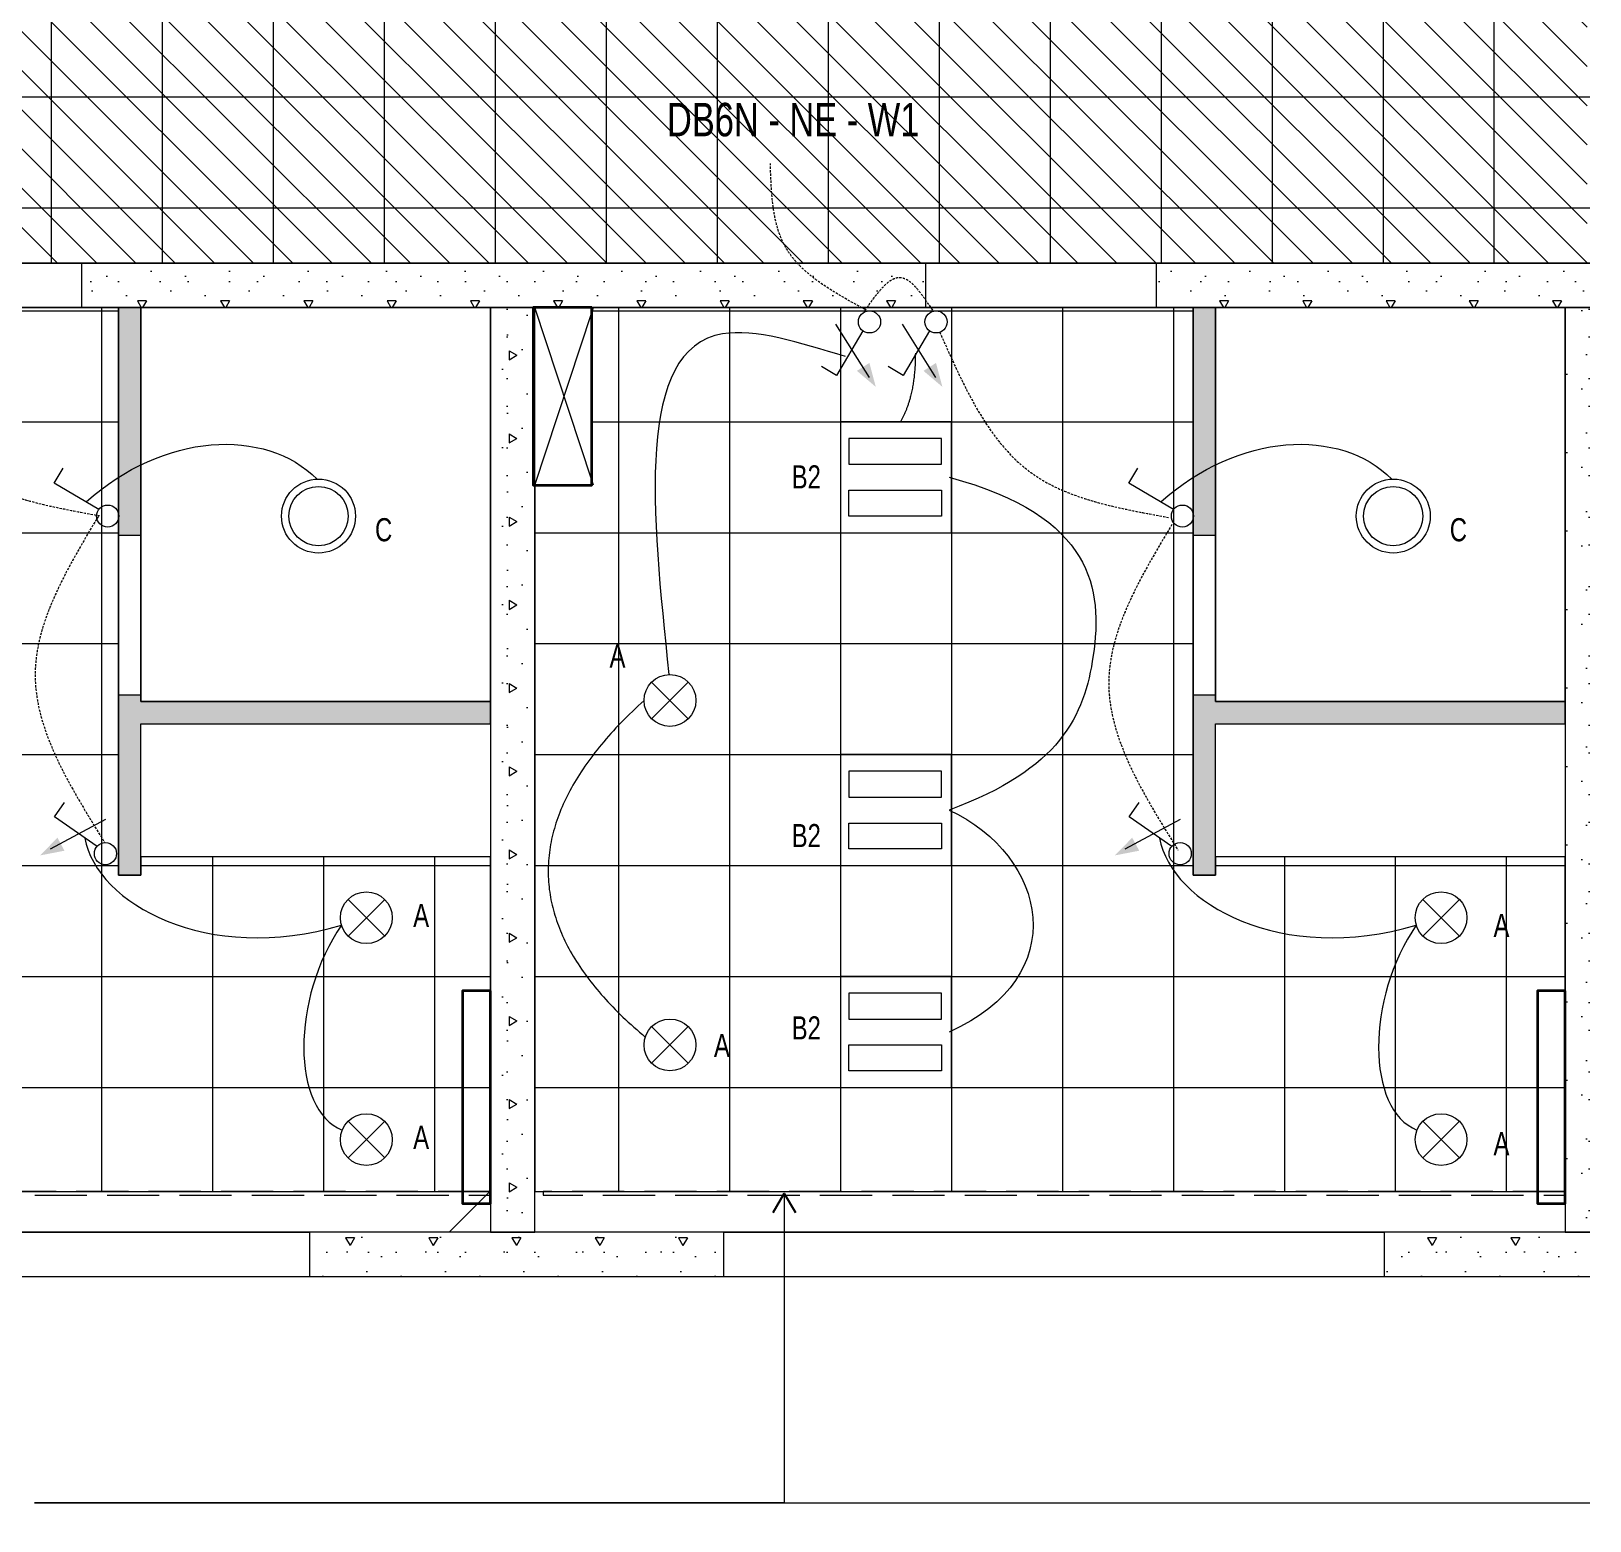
# Model space of a CAD drawing. Header units: millimetres. Extents: x -13681 to 12078, y -5706 to 16092.
# Drawn here: x 3652 to 12078, y -5428 to 2628 of the extents above; entities that cross this region are included whole.
import ezdxf

# ---------------------------------------------------------------- set-up
doc = ezdxf.new("R2010")
doc.units = ezdxf.units.MM
doc.linetypes.add('DASHED', pattern=[19.05, 12.7, -6.35])
doc.linetypes.add('IMPORT-Hidden Line _2_', pattern=[391.222223, 282.222223, -109])
for name, color, linetype, lineweight in [('0_Pen_No__195', 252, 'Continuous', 13), ('A-Des_ Ceiling', 7, 'Continuous', 13), ('A-Des_ Ceiling_Pen_No__89', 123, 'Continuous', 13), ('A-Des_ Ceiling_Pen_No__90', 132, 'Continuous', 13), ('A-Des_ Columns_Pen_No__183', 20, 'Continuous', 18), ('A-Des_ Columns_Pen_No__24', 104, 'Continuous', 35), ('A-Des_ Columns_Pen_No__28', 14, 'Continuous', 35), ('A-Des_ Walls', 7, 'Continuous', 13), ('A-Des_ Walls_Pen_No__216', 61, 'Continuous', 18), ('A-Des_ Walls_Pen_No__27', 7, 'Continuous', 13), ('A-Des_ Walls_Pen_No__87', 251, 'Continuous', 13), ('A-DETL-____-OTLN', 10, 'Continuous', 13), ('A-DETL-GENF-OTLN', 92, 'Continuous', 25), ('A-Doc_ Reflected Ceiling Plan_Pen_No__45', 161, 'Continuous', 25), ('A-Doc_ Reflected Ceiling Plan_Pen_No__46', 5, 'Continuous', 25), ('A-Doc_ Reflected Ceiling Plan_Pen_No__65', 151, 'Continuous', 13), ('A-Doc_ Reflected Ceiling Plan_Pen_No__85', 151, 'Continuous', 13), ('G-____-____-TEXT', 231, 'Continuous', 13), ('L40 Reflected Ceiling Plans_GF Existing Ground Presentation Plan_2_dwg', 8, 'Continuous', 13)]:
    doc.layers.add(name, color=color, linetype=linetype, lineweight=lineweight)
doc.styles.add('Arial', font='arial.ttf', dxfattribs={"height": 200})
doc.styles.add('Arial Narrow', font='ARIALN.TTF', dxfattribs={"width": 0.9, "height": 125})
pattern_1 = [(180, (0, 0), (1e-13, 779.423), [48.75, -401.25]), (180, (-225, -389.7), (1e-13, 779.423), [48.75, -401.25]), (240, (0, 0), (-675, 389.71), [48.75, -401.25]), (240, (-450, 0), (-675, 389.71), [48.75, -401.25]), (300, (-48.75, 0), (675, 389.71), [48.75, -401.25]), (300, (-498.75, 0), (675, 389.71), [48.75, -401.25]), (180, (0, -75), (2e-14, 150), [0, -150, 0, -225]), (225, (-75, -75), (-106.066, 106.066), [0, -112.5, 0, -187.5])]
pattern_2 = [(270, (0, 0), (779.423, 5e-14), [48.75, -401.25]), (270, (389.7, -225), (779.423, 5e-14), [48.75, -401.25]), (330, (0, 0), (389.71, 675), [48.75, -401.25]), (330, (0, -450), (389.71, 675), [48.75, -401.25]), (30, (0, -48.75), (-389.71, 675), [48.75, -401.25]), (30, (0, -498.75), (-389.71, 675), [48.75, -401.25]), (270, (75, 0), (150, 9e-15), [0, -150, 0, -225]), (315, (75, -75), (106.066, 106.066), [0, -112.5, 0, -187.5])]

# ---------------------------------------------------------------- blocks, each defined once
blk = doc.blocks.new('L40 Reflected Ceiling Plans_GF Existing Ground Presentation Plan_2_dwg_Slab_5_4-12208775-Existing Enlarged Layout 1 RCP')
at = {"layer": 'A-Des_ Ceiling'}
h = blk.add_hatch(dxfattribs=at)
h.set_pattern_fill('FP_4', color=253, style=0, pattern_type=2)
h.set_pattern_definition([(0, (4033.8, -1884.13), (0, 600), []), (90, (4033.8, -1884.13), (-600, 4e-14), [])])
h.paths.add_polyline_path([(6134.7, -3646.7), (6134.7, -1836.7), (4244.7, -1836.7), (4244.7, -1936.7), (4124.7, -1936.7), (4124.7, 1133.3), (909.7, 1133.3), (909.7, 173.3), (609.7, 173.3), (609.7, -3646.7), (5639.1, -3646.7)])
h.paths.add_polyline_path([(3701, -1829.1), (3794.5, -1733.3), (3832.5, -1803.7), (3813.5, -1807.4)])
h.paths.add_polyline_path([(2766.4, 704.7), (2664.2, 791.3), (2731.8, 834.1), (2760.7, 726)])
h.paths.add_polyline_path([(2408.4, 704.7), (2306.3, 791.3), (2373.9, 834.1), (2379.6, 812.7)])
at = {"layer": 'A-Des_ Ceiling_Pen_No__89', "color": 253}
for p, q in [((2679.7, 1133.3), (909.7, 1133.3)), ((3924.7, 1133.3), (2679.7, 1133.3)), ((609.7, 173.3), (609.7, -3646.7)), ((4124.7, -961.7), (4124.7, -96.7)), ((4124.7, -1936.7), (4124.7, -961.7)), ((4244.7, -1836.7), (4244.7, -1936.7)), ((6134.7, -1836.7), (4244.7, -1836.7)), ((6134.7, -3646.7), (6134.7, -1836.7)), ((4244.7, -1936.7), (4124.7, -1936.7)), ((609.7, -3646.7), (6134.7, -3646.7))]:
    blk.add_line(p, q, dxfattribs=at)
at = {"layer": 'A-Des_ Ceiling_Pen_No__89', "color": 253, "flags": 128}
for points in [[(909.7, 1133.3), (909.7, 173.3), (609.7, 173.3)], [(4124.7, -96.7), (4124.7, 1133.3), (3924.7, 1133.3)]]:
    blk.add_lwpolyline(points, dxfattribs=at)
blk = doc.blocks.new('L40 Reflected Ceiling Plans_GF Existing Ground Presentation Plan_2_dwg_Slab_6_4-12208776-Existing Enlarged Layout 1 RCP')
at = {"layer": 'A-Des_ Ceiling'}
h = blk.add_hatch(dxfattribs=at)
h.set_pattern_fill('FP_5', color=253, style=0, pattern_type=2)
h.set_pattern_definition([(0, (9828.4, -1884.13), (0, 600), []), (90, (9828.4, -1884.13), (-600, 4e-14), [])])
h.paths.add_polyline_path([(9934.7, -3646.7), (11944.7, -3646.7), (11944.7, -1836.7), (10054.7, -1836.7), (10054.7, -1936.7), (9934.7, -1936.7), (9934.7, 1133.3), (6683.7, 1133.3), (6683.7, 173.3), (6374.7, 173.3), (6374.7, -3646.7)])
h.paths.add_polyline_path([(9511, -1829.1), (9604.5, -1733.3), (9642.5, -1803.7), (9623.5, -1807.4)])
h.paths.add_polyline_path([(8218.4, 704.7), (8116.3, 791.3), (8183.9, 834.1), (8189.6, 812.7)])
h.paths.add_polyline_path([(8578.4, 704.7), (8476.3, 791.3), (8543.9, 834.1), (8571.5, 730.8)])
at = {"layer": 'A-Des_ Ceiling_Pen_No__89', "color": 253}
for p, q in [((8489.7, 1133.3), (6683.7, 1133.3)), ((9734.7, 1133.3), (8489.7, 1133.3)), ((9934.7, 1133.3), (9734.7, 1133.3)), ((9934.7, -96.7), (9934.7, 1133.3)), ((6374.7, 173.3), (6374.7, -3646.7)), ((9934.7, -961.7), (9934.7, -96.7)), ((9934.7, -1936.7), (9934.7, -961.7)), ((10054.7, -1836.7), (10054.7, -1936.7)), ((11944.7, -1836.7), (10054.7, -1836.7)), ((11944.7, -3646.7), (11944.7, -1836.7)), ((10054.7, -1936.7), (9934.7, -1936.7)), ((6374.7, -3646.7), (11944.7, -3646.7))]:
    blk.add_line(p, q, dxfattribs=at)
at = {"layer": 'A-Des_ Ceiling_Pen_No__89', "color": 253, "flags": 128}
blk.add_lwpolyline([(6683.7, 1133.3), (6683.7, 173.3), (6374.7, 173.3)], dxfattribs=at)
blk = doc.blocks.new('L40 Reflected Ceiling Plans_GF Existing Ground Presentation Plan_2_dwg_Slab_24_4-12208793-Existing Enlarged Layout 1 RCP')
at = {"layer": 'A-Des_ Ceiling'}
h = blk.add_hatch(dxfattribs=at)
h.set_pattern_fill('FP_11', color=253, style=0, pattern_type=2)
h.set_pattern_definition([(0, (22361.76, 2873.3), (0, 600), []), (90, (22361.76, 2873.3), (-600, 4e-14), [])])
h.paths.add_polyline_path([(5639.1, 1373.3), (12078.4, 1373.3), (12078.4, 3773.3), (-10965.3, 3773.3), (-10965.3, 1373.3), (4274.7, 1373.3)])
at = {"layer": 'A-Des_ Ceiling_Pen_No__89', "color": 253}
for p, q in [((2679.7, 1373.3), (3924.7, 1373.3)), ((3924.7, 1373.3), (8489.7, 1373.3)), ((8489.7, 1373.3), (9734.7, 1373.3)), ((9734.7, 1373.3), (12064.6, 1373.3)), ((12064.6, 1373.3), (12078.4, 1373.3))]:
    blk.add_line(p, q, dxfattribs=at)
blk = doc.blocks.new('L40 Reflected Ceiling Plans_GF Existing Ground Presentation Plan_2_dwg_Slab_41_4-12208810-Existing Enlarged Layout 1 RCP')
at = {"layer": 'A-Des_ Ceiling_Pen_No__89', "color": 253}
for p, q in [((10054.7, 1133.3), (10054.7, -96.7)), ((10054.7, -96.7), (10054.7, -961.7)), ((10054.7, -961.7), (10054.7, -996.7))]:
    blk.add_line(p, q, dxfattribs=at)
at = {"layer": 'A-Des_ Ceiling_Pen_No__89', "color": 253, "flags": 128}
blk.add_lwpolyline([(10054.7, -996.7), (11944.7, -996.7), (11944.7, 1133.3), (10054.7, 1133.3)], dxfattribs=at)
blk = doc.blocks.new('L40 Reflected Ceiling Plans_GF Existing Ground Presentation Plan_2_dwg_Slab_42_4-12208811-Existing Enlarged Layout 1 RCP')
at = {"layer": 'A-Des_ Ceiling_Pen_No__89', "color": 253}
for p, q in [((6134.7, 1133.3), (4244.7, 1133.3)), ((4244.7, 1133.3), (4244.7, -96.7)), ((4244.7, -96.7), (4244.7, -961.7)), ((4244.7, -961.7), (4244.7, -996.7))]:
    blk.add_line(p, q, dxfattribs=at)
at = {"layer": 'A-Des_ Ceiling_Pen_No__89', "color": 253, "flags": 128}
blk.add_lwpolyline([(4244.7, -996.7), (6134.7, -996.7), (6134.7, 1133.3)], dxfattribs=at)
blk = doc.blocks.new('L40 Reflected Ceiling Plans_GF Existing Ground Presentation Plan_2_dwg_Wall_8_4-12208824-Existing Enlarged Layout 1 RCP')
at = {"layer": 'A-Des_ Walls'}
h = blk.add_hatch(dxfattribs=at)
h.set_pattern_fill('FP_18', color=253, style=0, pattern_type=2)
h.set_pattern_definition(pattern_1)
h.paths.add_polyline_path([(5639.1, 1133.3), (8489.7, 1133.3), (8489.7, 1373.3), (3924.7, 1373.3), (3924.7, 1133.3), (4244.7, 1133.3)])
h = blk.add_hatch(dxfattribs=at)
h.set_pattern_fill('FP_18', color=253, style=0, pattern_type=2)
h.set_pattern_definition(pattern_1)
h.paths.add_polyline_path([(10054.7, 1133.3), (12078.4, 1133.3), (12078.4, 1373.3), (9734.7, 1373.3), (9734.7, 1133.3), (9934.7, 1133.3)])
at = {"layer": 'A-Des_ Walls', "color": 253}
for p, q in [((8489.7, 1373.3), (3924.7, 1373.3)), ((12064.6, 1373.3), (9734.7, 1373.3)), ((12078.4, 1373.3), (12064.6, 1373.3)), ((4124.7, 1133.3), (4244.7, 1133.3)), ((4244.7, 1133.3), (6134.7, 1133.3)), ((6134.7, 1133.3), (6374.7, 1133.3)), ((9934.7, 1133.3), (10054.7, 1133.3)), ((10054.7, 1133.3), (11944.7, 1133.3)), ((11944.7, 1133.3), (12078.4, 1133.3))]:
    blk.add_line(p, q, dxfattribs=at)
at = {"layer": 'A-Des_ Walls', "color": 253, "flags": 128}
for points in [[(3924.7, 1373.3), (3924.7, 1318.3), (3924.7, 1188.3)], [(6374.7, 1133.3), (8489.7, 1133.3), (8489.7, 1188.3), (8489.7, 1318.3), (8489.7, 1373.3)], [(9734.7, 1373.3), (9734.7, 1318.3), (9734.7, 1188.3)], [(3924.7, 1188.3), (3924.7, 1133.3), (4124.7, 1133.3)], [(9734.7, 1188.3), (9734.7, 1133.3), (9934.7, 1133.3)]]:
    blk.add_lwpolyline(points, dxfattribs=at)
at = {"layer": 'A-Des_ Walls_Pen_No__27', "color": 253}
for p, q in [((8489.7, 1373.3), (3924.7, 1373.3)), ((12064.6, 1373.3), (9734.7, 1373.3)), ((12078.4, 1373.3), (12064.6, 1373.3)), ((3924.7, 1133.3), (4124.7, 1133.3)), ((4124.7, 1133.3), (4244.7, 1133.3)), ((4244.7, 1133.3), (6134.7, 1133.3)), ((6374.7, 1133.3), (8489.7, 1133.3)), ((9734.7, 1133.3), (9934.7, 1133.3)), ((9934.7, 1133.3), (10054.7, 1133.3)), ((10054.7, 1133.3), (11944.7, 1133.3))]:
    blk.add_line(p, q, dxfattribs=at)
at = {"layer": 'A-Des_ Walls_Pen_No__27', "color": 253, "flags": 128}
for points in [[(3924.7, 1373.3), (3924.7, 1318.3), (3924.7, 1188.3)], [(8489.7, 1188.3), (8489.7, 1318.3), (8489.7, 1373.3)], [(9734.7, 1373.3), (9734.7, 1318.3), (9734.7, 1188.3)]]:
    blk.add_lwpolyline(points, dxfattribs=at)
at = {"layer": 'A-Des_ Walls_Pen_No__87', "color": 253, "flags": 128}
for points in [[(3924.7, 1373.3), (3302.2, 1373.3), (2679.7, 1373.3)], [(9734.7, 1373.3), (9112.2, 1373.3), (8489.7, 1373.3)], [(2679.7, 1133.3), (3302.2, 1133.3), (3924.7, 1133.3)], [(8489.7, 1133.3), (9112.2, 1133.3), (9734.7, 1133.3)]]:
    blk.add_lwpolyline(points, dxfattribs=at)
blk = doc.blocks.new('L40 Reflected Ceiling Plans_GF Existing Ground Presentation Plan_2_dwg_Wall_14_4-12208839-Existing Enlarged Layout 1 RCP')
at = {"layer": 'A-Des_ Walls'}
h = blk.add_hatch(dxfattribs=at)
h.set_pattern_fill('FP_18', color=253, style=0, pattern_type=2)
h.set_pattern_definition(pattern_1)
h.paths.add_polyline_path([(7397.2, -4106.7), (7397.2, -3866.7), (5157.2, -3866.7), (5157.2, -4106.7), (6374.7, -4106.7)])
h = blk.add_hatch(dxfattribs=at)
h.set_pattern_fill('FP_18', color=253, style=0, pattern_type=2)
h.set_pattern_definition(pattern_1)
h.paths.add_polyline_path([(12078.4, -4106.7), (12078.4, -3866.7), (10967.2, -3866.7), (10967.2, -4106.7), (11944.7, -4106.7)])
at = {"layer": 'A-Des_ Walls', "color": 253}
for p, q in [((6134.7, -3866.7), (5157.2, -3866.7)), ((6374.7, -3866.7), (6134.7, -3866.7)), ((11944.7, -3866.7), (10967.2, -3866.7)), ((12078.4, -3866.7), (11944.7, -3866.7))]:
    blk.add_line(p, q, dxfattribs=at)
at = {"layer": 'A-Des_ Walls', "color": 253, "flags": 128}
for points in [[(5157.2, -3866.7), (5157.2, -4106.7), (7397.2, -4106.7), (7397.2, -3866.7), (6374.7, -3866.7)], [(10967.2, -3866.7), (10967.2, -4106.7), (12078.4, -4106.7)]]:
    blk.add_lwpolyline(points, dxfattribs=at)
at = {"layer": 'A-Des_ Walls_Pen_No__27', "color": 253, "flags": 128}
for points in [[(6134.7, -3866.7), (5157.2, -3866.7), (5157.2, -4106.7), (7397.2, -4106.7), (7397.2, -3866.7), (6374.7, -3866.7)], [(11944.7, -3866.7), (10967.2, -3866.7), (10967.2, -4106.7), (12078.4, -4106.7)]]:
    blk.add_lwpolyline(points, dxfattribs=at)
at = {"layer": 'A-Des_ Walls_Pen_No__87', "color": 253, "flags": 128}
for points in [[(5157.2, -3866.7), (3372.2, -3866.7), (1587.2, -3866.7)], [(10967.2, -3866.7), (9182.2, -3866.7), (7397.2, -3866.7)], [(1587.2, -4106.7), (3372.2, -4106.7), (5157.2, -4106.7)], [(7397.2, -4106.7), (9182.2, -4106.7), (10967.2, -4106.7)]]:
    blk.add_lwpolyline(points, dxfattribs=at)
blk = doc.blocks.new('L40 Reflected Ceiling Plans_GF Existing Ground Presentation Plan_2_dwg_Wall_27_4-12208858-Existing Enlarged Layout 1 RCP')
at = {"layer": 'A-Des_ Walls'}
for points in [[(10054.7, -96.7), (10054.7, 1133.3), (9934.7, 1133.3), (9934.7, -96.7)], [(9934.7, -1936.7), (10054.7, -1936.7), (10054.7, -961.7), (9934.7, -961.7)]]:
    blk.add_hatch(color=10, dxfattribs=at).paths.add_polyline_path(points)
at = {"layer": 'A-Des_ Walls_Pen_No__27', "color": 253, "flags": 128}
for points in [[(9934.7, -96.7), (10054.7, -96.7), (10054.7, 1133.3), (9934.7, 1133.3), (9934.7, -96.7)], [(10054.7, -996.7), (10054.7, -961.7), (9934.7, -961.7), (9934.7, -1936.7), (10054.7, -1936.7), (10054.7, -1116.7)]]:
    blk.add_lwpolyline(points, dxfattribs=at)
at = {"layer": 'A-Des_ Walls_Pen_No__87', "color": 253, "flags": 128}
for points in [[(9934.7, -96.7), (9934.7, -529.2), (9934.7, -961.7)], [(10054.7, -961.7), (10054.7, -529.2), (10054.7, -96.7)]]:
    blk.add_lwpolyline(points, dxfattribs=at)
blk = doc.blocks.new('L40 Reflected Ceiling Plans_GF Existing Ground Presentation Plan_2_dwg_Wall_28_4-12208859-Existing Enlarged Layout 1 RCP')
at = {"layer": 'A-Des_ Walls'}
h = blk.add_hatch(dxfattribs=at)
h.set_pattern_fill('FP_20', color=253, style=0, pattern_type=2)
h.set_pattern_definition(pattern_2)
h.paths.add_polyline_path([(12078.4, -3866.7), (12078.4, 1133.3), (11944.7, 1133.3), (11944.7, -3866.7)])
at = {"layer": 'A-Des_ Walls', "color": 253}
for p, q in [((11944.7, 1133.3), (11944.7, -996.7)), ((12078.4, 1133.3), (11944.7, 1133.3)), ((11944.7, -996.7), (11944.7, -1116.7))]:
    blk.add_line(p, q, dxfattribs=at)
at = {"layer": 'A-Des_ Walls', "color": 253, "flags": 128}
blk.add_lwpolyline([(11944.7, -1116.7), (11944.7, -3866.7), (12078.4, -3866.7)], dxfattribs=at)
at = {"layer": 'A-Des_ Walls_Pen_No__27', "color": 253}
for p, q in [((11944.7, 1133.3), (11944.7, -996.7)), ((11944.7, -996.7), (11944.7, -1116.7)), ((11944.7, -1116.7), (11944.7, -3866.7))]:
    blk.add_line(p, q, dxfattribs=at)
blk = doc.blocks.new('L40 Reflected Ceiling Plans_GF Existing Ground Presentation Plan_2_dwg_Wall_29_4-12208860-Existing Enlarged Layout 1 RCP')
at = {"layer": 'A-Des_ Walls'}
blk.add_hatch(color=10, dxfattribs=at).paths.add_polyline_path([(11944.7, -1116.7), (11944.7, -996.7), (10054.7, -996.7), (10054.7, -1116.7)])
at = {"layer": 'A-Des_ Walls_Pen_No__27', "color": 253, "flags": 128}
blk.add_lwpolyline([(10054.7, -1116.7), (11944.7, -1116.7), (11944.7, -996.7), (10054.7, -996.7)], dxfattribs=at)
blk = doc.blocks.new('L40 Reflected Ceiling Plans_GF Existing Ground Presentation Plan_2_dwg_Wall_41_4-12208885-Existing Enlarged Layout 1 RCP')
at = {"layer": 'A-Des_ Walls'}
h = blk.add_hatch(dxfattribs=at)
h.set_pattern_fill('FP_20', color=253, style=0, pattern_type=2)
h.set_pattern_definition(pattern_2)
h.paths.add_polyline_path([(6374.7, -3866.7), (6374.7, 1133.3), (6134.7, 1133.3), (6134.7, -3866.7)])
at = {"layer": 'A-Des_ Walls', "color": 253}
for p, q in [((6134.7, 1133.3), (6134.7, -996.7)), ((6134.7, -996.7), (6134.7, -1116.7))]:
    blk.add_line(p, q, dxfattribs=at)
at = {"layer": 'A-Des_ Walls', "color": 253, "flags": 128}
blk.add_lwpolyline([(6134.7, -1116.7), (6134.7, -3866.7), (6374.7, -3866.7), (6374.7, 1133.3), (6134.7, 1133.3)], dxfattribs=at)
at = {"layer": 'A-Des_ Walls_Pen_No__27', "color": 253}
for p, q in [((6134.7, 1133.3), (6134.7, -996.7)), ((6374.7, -3866.7), (6374.7, 1133.3)), ((6134.7, -996.7), (6134.7, -1116.7)), ((6134.7, -1116.7), (6134.7, -3866.7))]:
    blk.add_line(p, q, dxfattribs=at)
blk = doc.blocks.new('L40 Reflected Ceiling Plans_GF Existing Ground Presentation Plan_2_dwg_Wall_42_4-12208887-Existing Enlarged Layout 1 RCP')
at = {"layer": 'A-Des_ Walls'}
for points in [[(4244.7, -96.7), (4244.7, 1133.3), (4124.7, 1133.3), (4124.7, -96.7)], [(4124.7, -1936.7), (4244.7, -1936.7), (4244.7, -961.7), (4124.7, -961.7)]]:
    blk.add_hatch(color=10, dxfattribs=at).paths.add_polyline_path(points)
at = {"layer": 'A-Des_ Walls_Pen_No__27', "color": 253, "flags": 128}
for points in [[(4124.7, -96.7), (4244.7, -96.7), (4244.7, 1133.3), (4124.7, 1133.3), (4124.7, -96.7)], [(4244.7, -996.7), (4244.7, -961.7), (4124.7, -961.7), (4124.7, -1936.7), (4244.7, -1936.7), (4244.7, -1116.7)]]:
    blk.add_lwpolyline(points, dxfattribs=at)
at = {"layer": 'A-Des_ Walls_Pen_No__87', "color": 253, "flags": 128}
for points in [[(4124.7, -96.7), (4124.7, -529.2), (4124.7, -961.7)], [(4244.7, -961.7), (4244.7, -529.2), (4244.7, -96.7)]]:
    blk.add_lwpolyline(points, dxfattribs=at)
blk = doc.blocks.new('L40 Reflected Ceiling Plans_GF Existing Ground Presentation Plan_2_dwg_Wall_43_4-12208888-Existing Enlarged Layout 1 RCP')
at = {"layer": 'A-Des_ Walls'}
blk.add_hatch(color=10, dxfattribs=at).paths.add_polyline_path([(4244.7, -1116.7), (6134.7, -1116.7), (6134.7, -996.7), (4244.7, -996.7)])
at = {"layer": 'A-Des_ Walls_Pen_No__27', "color": 253, "flags": 128}
blk.add_lwpolyline([(4244.7, -1116.7), (6134.7, -1116.7), (6134.7, -996.7), (4244.7, -996.7)], dxfattribs=at)
blk = doc.blocks.new('L40 Reflected Ceiling Plans_GF Existing Ground Presentation Plan_2_dwg_Beam_3_4-12209090-Existing Enlarged Layout 1 RCP')
at = {"layer": 'A-Des_ Ceiling_Pen_No__90', "color": 253, "linetype": 'IMPORT-Hidden Line _2_', "flags": 128}
blk.add_lwpolyline([(6134.7, -3646.7), (609.7, -3646.7), (609.7, -3666.7), (6134.7, -3666.7)], close=True, dxfattribs=at)
blk = doc.blocks.new('L40 Reflected Ceiling Plans_GF Existing Ground Presentation Plan_2_dwg_Beam_4_4-12209091-Existing Enlarged Layout 1 RCP')
at = {"layer": 'A-Des_ Ceiling_Pen_No__90', "color": 253, "linetype": 'IMPORT-Hidden Line _2_', "flags": 128}
blk.add_lwpolyline([(11944.7, -3646.7), (6419.7, -3646.7), (6419.7, -3666.7), (11944.7, -3666.7)], close=True, dxfattribs=at)
blk = doc.blocks.new('L40 Reflected Ceiling Plans_GF Existing Ground Presentation Plan_2_dwg_Polyline_3_4-12209098-Existing Enlarged Layout 1 RCP')
at = {"layer": 'A-Doc_ Reflected Ceiling Plan_Pen_No__65', "color": 253}
blk.add_line((8416.8, -5331.1), (12078.4, -5331.1), dxfattribs=at)
blk = doc.blocks.new('L40 Reflected Ceiling Plans_GF Existing Ground Presentation Plan_2_dwg_Polyline_4_4-12209099-Existing Enlarged Layout 1 RCP')
at = {"layer": 'A-Doc_ Reflected Ceiling Plan_Pen_No__65', "color": 253}
blk.add_line((3669.6, -5331.1), (12078.4, -5331.1), dxfattribs=at)
blk = doc.blocks.new('L40 Reflected Ceiling Plans_GF Existing Ground Presentation Plan_2_dwg_Column_18_4-12209111-Existing Enlarged Layout 1 RCP')
at = {"layer": 'A-Des_ Columns_Pen_No__24', "color": 133, "flags": 128}
blk.add_lwpolyline([(11944.7, -2561.7), (11794.7, -2561.7), (11794.7, -3711.7), (11944.7, -3711.7)], close=True, dxfattribs=at)
blk = doc.blocks.new('L40 Reflected Ceiling Plans_GF Existing Ground Presentation Plan_2_dwg_Column_26_4-12209119-Existing Enlarged Layout 1 RCP')
at = {"layer": 'A-Des_ Columns_Pen_No__28', "color": 133, "flags": 128}
blk.add_lwpolyline([(6683.7, 1133.3), (6365.7, 1133.3), (6365.7, 173.3), (6683.7, 173.3)], close=True, dxfattribs=at)
blk = doc.blocks.new('L40 Reflected Ceiling Plans_GF Existing Ground Presentation Plan_2_dwg_Column_31_4-12209134-Existing Enlarged Layout 1 RCP')
at = {"layer": 'A-Des_ Columns_Pen_No__24', "color": 133, "flags": 128}
blk.add_lwpolyline([(6134.7, -2561.7), (5984.7, -2561.7), (5984.7, -3711.7), (6134.7, -3711.7)], close=True, dxfattribs=at)
blk = doc.blocks.new('L40 Reflected Ceiling Plans_GF Existing Ground Presentation Plan_2_dwg_Label_93_4-12209141-Existing Enlarged Layout 1 RCP')
at = {"layer": 'A-Doc_ Reflected Ceiling Plan_Pen_No__45', "color": 213, "flags": 128}
blk.add_lwpolyline([(7663.7, -3760.6), (7723.7, -3656.7), (7783.7, -3760.6)], dxfattribs=at)
at = {"layer": 'A-Doc_ Reflected Ceiling Plan_Pen_No__85', "color": 253, "flags": 128}
blk.add_lwpolyline([(7723.7, -3656.7), (7723.7, -5331.1), (3669.6, -5331.1)], dxfattribs=at)
at = {"layer": 'A-Doc_ Reflected Ceiling Plan_Pen_No__46', "char_height": 200, "attachment_point": 1, "line_spacing_factor": 0.941778, "style": 'Arial'}
for s, insert, width in [('R5530.30', (-1230.4, -5222.1), 1449.524), ('EX. WINDOW PELMET', (-130.4, -5224.9), 3518.524)]:
    blk.add_mtext(s, dxfattribs=dict(at, insert=insert, width=width))
blk = doc.blocks.new('L40 Reflected Ceiling Plans_GF Existing Ground Presentation Plan_2_dwg-12074158-Existing Enlarged Layout 1 RCP')
at = {"layer": '0_Pen_No__195', "color": 253}
blk.add_line((7397.2, -3866.7), (10967.2, -3866.7), dxfattribs=at)
at = {"layer": '0_Pen_No__195', "color": 253, "flags": 128}
blk.add_lwpolyline([(4776.8, -3866.7), (1587.2, -3866.7), (5157.2, -3866.7)], dxfattribs=at)
at = {"layer": 'A-Des_ Columns_Pen_No__183', "color": 53}
for p, q in [((6683.7, 200.5), (6374.7, 1133.3)), ((6374.7, 173.3), (6683.7, 1106.1)), ((6683.7, 1106.1), (6692.7, 1133.3)), ((6692.7, 173.3), (6683.7, 200.5))]:
    blk.add_line(p, q, dxfattribs=at)
at = {"layer": 'A-Des_ Walls_Pen_No__216', "color": 53}
for p, q in [((5912.2, -3866.7), (6132.2, -3646.7)), ((6132.2, -3646.7), (6133.3, -3645.5)), ((6133.4, -3645.5), (6134.7, -3644.2))]:
    blk.add_line(p, q, dxfattribs=at)
at = {"layer": 'A-Des_ Walls_Pen_No__216', "color": 53, "flags": 128}
blk.add_lwpolyline([(6134.7, -3644.2), (6134.7, -3646.7), (6134.7, -3866.7), (5912.2, -3866.7)], dxfattribs=at)
for name in ['L40 Reflected Ceiling Plans_GF Existing Ground Presentation Plan_2_dwg_Slab_24_4-12208793-Existing Enlarged Layout 1 RCP', 'L40 Reflected Ceiling Plans_GF Existing Ground Presentation Plan_2_dwg_Wall_8_4-12208824-Existing Enlarged Layout 1 RCP', 'L40 Reflected Ceiling Plans_GF Existing Ground Presentation Plan_2_dwg_Slab_5_4-12208775-Existing Enlarged Layout 1 RCP', 'L40 Reflected Ceiling Plans_GF Existing Ground Presentation Plan_2_dwg_Wall_42_4-12208887-Existing Enlarged Layout 1 RCP', 'L40 Reflected Ceiling Plans_GF Existing Ground Presentation Plan_2_dwg_Slab_42_4-12208811-Existing Enlarged Layout 1 RCP', 'L40 Reflected Ceiling Plans_GF Existing Ground Presentation Plan_2_dwg_Wall_41_4-12208885-Existing Enlarged Layout 1 RCP', 'L40 Reflected Ceiling Plans_GF Existing Ground Presentation Plan_2_dwg_Column_26_4-12209119-Existing Enlarged Layout 1 RCP', 'L40 Reflected Ceiling Plans_GF Existing Ground Presentation Plan_2_dwg_Slab_6_4-12208776-Existing Enlarged Layout 1 RCP', 'L40 Reflected Ceiling Plans_GF Existing Ground Presentation Plan_2_dwg_Wall_27_4-12208858-Existing Enlarged Layout 1 RCP', 'L40 Reflected Ceiling Plans_GF Existing Ground Presentation Plan_2_dwg_Slab_41_4-12208810-Existing Enlarged Layout 1 RCP', 'L40 Reflected Ceiling Plans_GF Existing Ground Presentation Plan_2_dwg_Wall_28_4-12208859-Existing Enlarged Layout 1 RCP', 'L40 Reflected Ceiling Plans_GF Existing Ground Presentation Plan_2_dwg_Wall_43_4-12208888-Existing Enlarged Layout 1 RCP', 'L40 Reflected Ceiling Plans_GF Existing Ground Presentation Plan_2_dwg_Wall_29_4-12208860-Existing Enlarged Layout 1 RCP', 'L40 Reflected Ceiling Plans_GF Existing Ground Presentation Plan_2_dwg_Column_31_4-12209134-Existing Enlarged Layout 1 RCP', 'L40 Reflected Ceiling Plans_GF Existing Ground Presentation Plan_2_dwg_Column_18_4-12209111-Existing Enlarged Layout 1 RCP', 'L40 Reflected Ceiling Plans_GF Existing Ground Presentation Plan_2_dwg_Label_93_4-12209141-Existing Enlarged Layout 1 RCP', 'L40 Reflected Ceiling Plans_GF Existing Ground Presentation Plan_2_dwg_Beam_3_4-12209090-Existing Enlarged Layout 1 RCP', 'L40 Reflected Ceiling Plans_GF Existing Ground Presentation Plan_2_dwg_Beam_4_4-12209091-Existing Enlarged Layout 1 RCP', 'L40 Reflected Ceiling Plans_GF Existing Ground Presentation Plan_2_dwg_Wall_14_4-12208839-Existing Enlarged Layout 1 RCP', 'L40 Reflected Ceiling Plans_GF Existing Ground Presentation Plan_2_dwg_Polyline_4_4-12209099-Existing Enlarged Layout 1 RCP', 'L40 Reflected Ceiling Plans_GF Existing Ground Presentation Plan_2_dwg_Polyline_3_4-12209098-Existing Enlarged Layout 1 RCP']:
    blk.add_blockref(name, (0, 0))

msp = doc.modelspace()

# ---------------------------------------------------------------- hatches: boundary and pattern name
at = {"layer": 'A-DETL-GENF-OTLN', "lineweight": 13}
h = msp.add_hatch(dxfattribs=at)
h.set_pattern_fill('FP_23', color=130, style=0, pattern_type=2)
h.set_pattern_definition([(135, (-99.47, -36.2), (-106.066, -106.066), [])])
h.paths.add_polyline_path([(12064.6, 1373.3), (12064.6, 7793.4), (4159.7, 7793.4), (4159.7, 11983.3), (8349.7, 11983.3), (8349.7, 10179), (10508.2, 10179), (10508.2, 14179), (1289.7, 14179), (1289.7, 10179), (2210.7, 10179), (2210.7, 3825.8), (-929.5, 3825.8), (-929.5, 7793.4), (-3541.9, 7793.4), (-3541.9, 3825.8), (-10849.9, 3825.8), (-10849.9, 1373.3), (5639.1, 1373.3)])
at = {"layer": 'A-DETL-GENF-OTLN'}
for points in [[(8218.4, 704.7), (8183.9, 834.1), (8116.3, 791.3)], [(8578.4, 704.7), (8543.9, 834.1), (8476.3, 791.3)], [(3701, -1829.1), (3832.5, -1803.7), (3794.5, -1733.3)], [(9511, -1829.1), (9642.5, -1803.7), (9604.5, -1733.3)]]:
    msp.add_hatch(color=1, dxfattribs=at).paths.add_polyline_path(points)

# ---------------------------------------------------------------- linework, layer by layer
at = {"layer": 'A-DETL-____-OTLN', "color": 20, "lineweight": 18}
for p, q in [((8000.1, 1043.2), (8181.9, 755.9)), ((8360.1, 1043.2), (8541.9, 755.9)), ((8148.6, 1007.9), (8005.7, 767.1)), ((8508.6, 1007.9), (8365.7, 767.1)), ((8005.7, 767.1), (7924.4, 815.3)), ((8365.7, 767.1), (8284.4, 815.3)), ((8028.4, 515.9), (8028.4, -84.1)), ((8628.4, 515.9), (8028.4, 515.9)), ((8628.4, -84.1), (8628.4, 515.9)), ((8073.4, 425.9), (8073.4, 285.9)), ((8573.4, 425.9), (8073.4, 425.9)), ((8573.4, 285.9), (8573.4, 425.9)), ((3777, 184.4), (3825.3, 265.7)), ((8073.4, 285.9), (8573.4, 285.9)), ((9587, 184.4), (9635.3, 265.7)), ((4017.8, 41.5), (3777, 184.4)), ((9827.8, 41.5), (9587, 184.4)), ((8073.4, 145.9), (8573.4, 145.9)), ((8073.4, 5.9), (8073.4, 145.9)), ((8573.4, 145.9), (8573.4, 5.9)), ((8573.4, 5.9), (8073.4, 5.9)), ((8028.4, -84.1), (8628.4, -84.1)), ((7006.7, -1090.1), (7204.7, -892.2)), ((7204.7, -1090.1), (7006.7, -892.2)), ((8028.4, -1284.1), (8028.4, -1884.1)), ((8628.4, -1284.1), (8028.4, -1284.1)), ((8628.4, -1884.1), (8628.4, -1284.1)), ((8073.4, -1374.1), (8073.4, -1514.1)), ((8573.4, -1374.1), (8073.4, -1374.1)), ((8573.4, -1514.1), (8573.4, -1374.1)), ((8073.4, -1514.1), (8573.4, -1514.1)), ((3778.1, -1621.3), (3831.9, -1543.5)), ((9588.1, -1621.3), (9641.9, -1543.5)), ((4053.9, -1634.9), (3754.6, -1796.2)), ((4008.4, -1780.6), (3778.1, -1621.3)), ((8073.4, -1654.1), (8573.4, -1654.1)), ((8073.4, -1794.1), (8073.4, -1654.1)), ((8573.4, -1654.1), (8573.4, -1794.1)), ((9863.9, -1634.9), (9564.6, -1796.2)), ((9818.4, -1780.6), (9588.1, -1621.3)), ((8573.4, -1794.1), (8073.4, -1794.1)), ((8028.4, -1884.1), (8628.4, -1884.1)), ((5365.4, -2265), (5563.4, -2067)), ((5563.4, -2265), (5365.4, -2067)), ((11175.4, -2265), (11373.4, -2067)), ((11373.4, -2265), (11175.4, -2067)), ((8028.4, -2484.1), (8028.4, -3084.1)), ((8628.4, -2484.1), (8028.4, -2484.1)), ((8628.4, -3084.1), (8628.4, -2484.1)), ((8073.4, -2574.1), (8073.4, -2714.1)), ((8573.4, -2574.1), (8073.4, -2574.1)), ((8573.4, -2714.1), (8573.4, -2574.1)), ((7006.7, -2953.1), (7204.7, -2755.1)), ((7204.7, -2953.1), (7006.7, -2755.1)), ((8073.4, -2714.1), (8573.4, -2714.1)), ((8073.4, -2854.1), (8573.4, -2854.1)), ((8073.4, -2994.1), (8073.4, -2854.1)), ((8573.4, -2854.1), (8573.4, -2994.1)), ((8573.4, -2994.1), (8073.4, -2994.1)), ((8028.4, -3084.1), (8628.4, -3084.1)), ((5365.4, -3465), (5563.4, -3267)), ((5563.4, -3465), (5365.4, -3267)), ((11175.4, -3465), (11373.4, -3267)), ((11373.4, -3465), (11175.4, -3267))]:
    msp.add_line(p, q, dxfattribs=at)
for centre, radius in [((8184.2, 1056.2), 60), ((8544.2, 1056.2), 60), ((5205.8, 5.9), 200), ((11015.8, 5.9), 200), ((5205.8, 5.9), 160), ((11015.8, 5.9), 160), ((4066.1, 5.9), 60), ((9876.1, 5.9), 60), ((7105.7, -991.1), 140), ((4054, -1819.5), 60), ((9864, -1819.5), 60), ((5464.4, -2166), 140), ((11274.4, -2166), 140), ((7105.7, -2854.1), 140), ((5464.4, -3366), 140), ((11274.4, -3366), 140)]:
    msp.add_circle(centre, radius, dxfattribs=at)
at = {"layer": 'A-DETL-____-OTLN', "color": 18, "linetype": 'DASHED', "true_color": 0x000000}
for points in [[(8162, 1122.5), (7726.2, 1467.9), (7648.4, 1912.9)], [(8158.9, 1116.3), (8348.8, 1296.7), (8526.2, 1116.3)], [(2784.6, 1011.4), (3276.5, 252), (4021.5, 8.6)], [(8563.7, 1001.9), (9055.5, 242.4), (9800.5, -1)], [(4015.5, 5.7), (3674, -845.7), (4048.1, -1755.9)], [(9819.4, -38.9), (9477.9, -890.3), (9852, -1800.5)]]:
    msp.add_spline(points, degree=3, dxfattribs=at)
at = {"layer": 'A-DETL-____-OTLN'}
msp.add_spline([(8054.1, 868.5), (7390.4, 991.6), (7099.6, -849.9)], degree=3, dxfattribs=at)
at = {"layer": 'A-DETL-____-OTLN', "color": 20, "lineweight": 18}
for points, degree in [([(8432.2, 887.5), (8432.2, 652.8), (8350.9, 515.9)], 2), ([(3949, 82.3), (4367.1, 458.7), (4916.7, 487.5), (5198.5, 205.7)], 3), ([(9759, 82.3), (10177.1, 458.7), (10726.7, 487.5), (11008.5, 205.7)], 3), ([(6965.7, -991.1), (5925.7, -1933.5), (6972.3, -2811.7)], 2), ([(8615.1, -1584.1), (9146.6, -1832), (9288.9, -2484.1), (8615.1, -2784.1)], 3), ([(3942.6, -1735.1), (4005.1, -2089.8), (4605.1, -2422.4), (5330.3, -2206)], 3), ([(9752.6, -1735.1), (9815.1, -2089.8), (10415.1, -2422.4), (11140.3, -2206)], 3), ([(5330.3, -2206), (5057.8, -2599.8), (5057.8, -3206), (5334.1, -3314.7)], 3), ([(11140.3, -2206), (10867.8, -2599.8), (10867.8, -3206), (11144.1, -3314.7)], 3)]:
    msp.add_open_spline(points, degree=degree, dxfattribs=at)
msp.add_open_spline([(8615.1, 215.9), (9398.8, 5.9), (9488.1, -762.8), (9215.1, -1363.2), (8615.1, -1584.1)], degree=3, knots=[0, 0, 0, 0, 2.454843, 4.721603, 4.721603, 4.721603, 4.721603], dxfattribs=at)

# ---------------------------------------------------------------- block references
at = {"layer": 'L40 Reflected Ceiling Plans_GF Existing Ground Presentation Plan_2_dwg', "color": 253}
msp.add_blockref('L40 Reflected Ceiling Plans_GF Existing Ground Presentation Plan_2_dwg-12074158-Existing Enlarged Layout 1 RCP', (0, 0), dxfattribs=at)

# ---------------------------------------------------------------- texts
at = {"layer": 'G-____-____-TEXT', "color": 7, "attachment_point": 1, "style": 'Arial Narrow'}
for s, insert, char_height, width in [('DB6N - NE - W1', (7089.6, 2240.5), 180.496, 1575.787), ('B2', (7763.8, 280.5), 125, 191.202), ('C', (5511.3, -5.3), 125, 111.835), ('C', (11321.3, -5.3), 125, 111.835), ('A', (6779.1, -688.3), 125, 104.62), ('B2', (7763.8, -1659.5), 125, 191.202), ('A', (5717.7, -2091), 125, 104.62), ('A', (11557.7, -2145.5), 125, 104.62), ('B2', (7763.8, -2699.5), 125, 191.202), ('A', (7343.4, -2794), 125, 104.62), ('A', (5717.7, -3291), 125, 104.62), ('A', (11557.7, -3325.5), 125, 104.62)]:
    msp.add_mtext(s, dxfattribs=dict(at, insert=insert, char_height=char_height, width=width))

doc.saveas('drawing.dxf')
